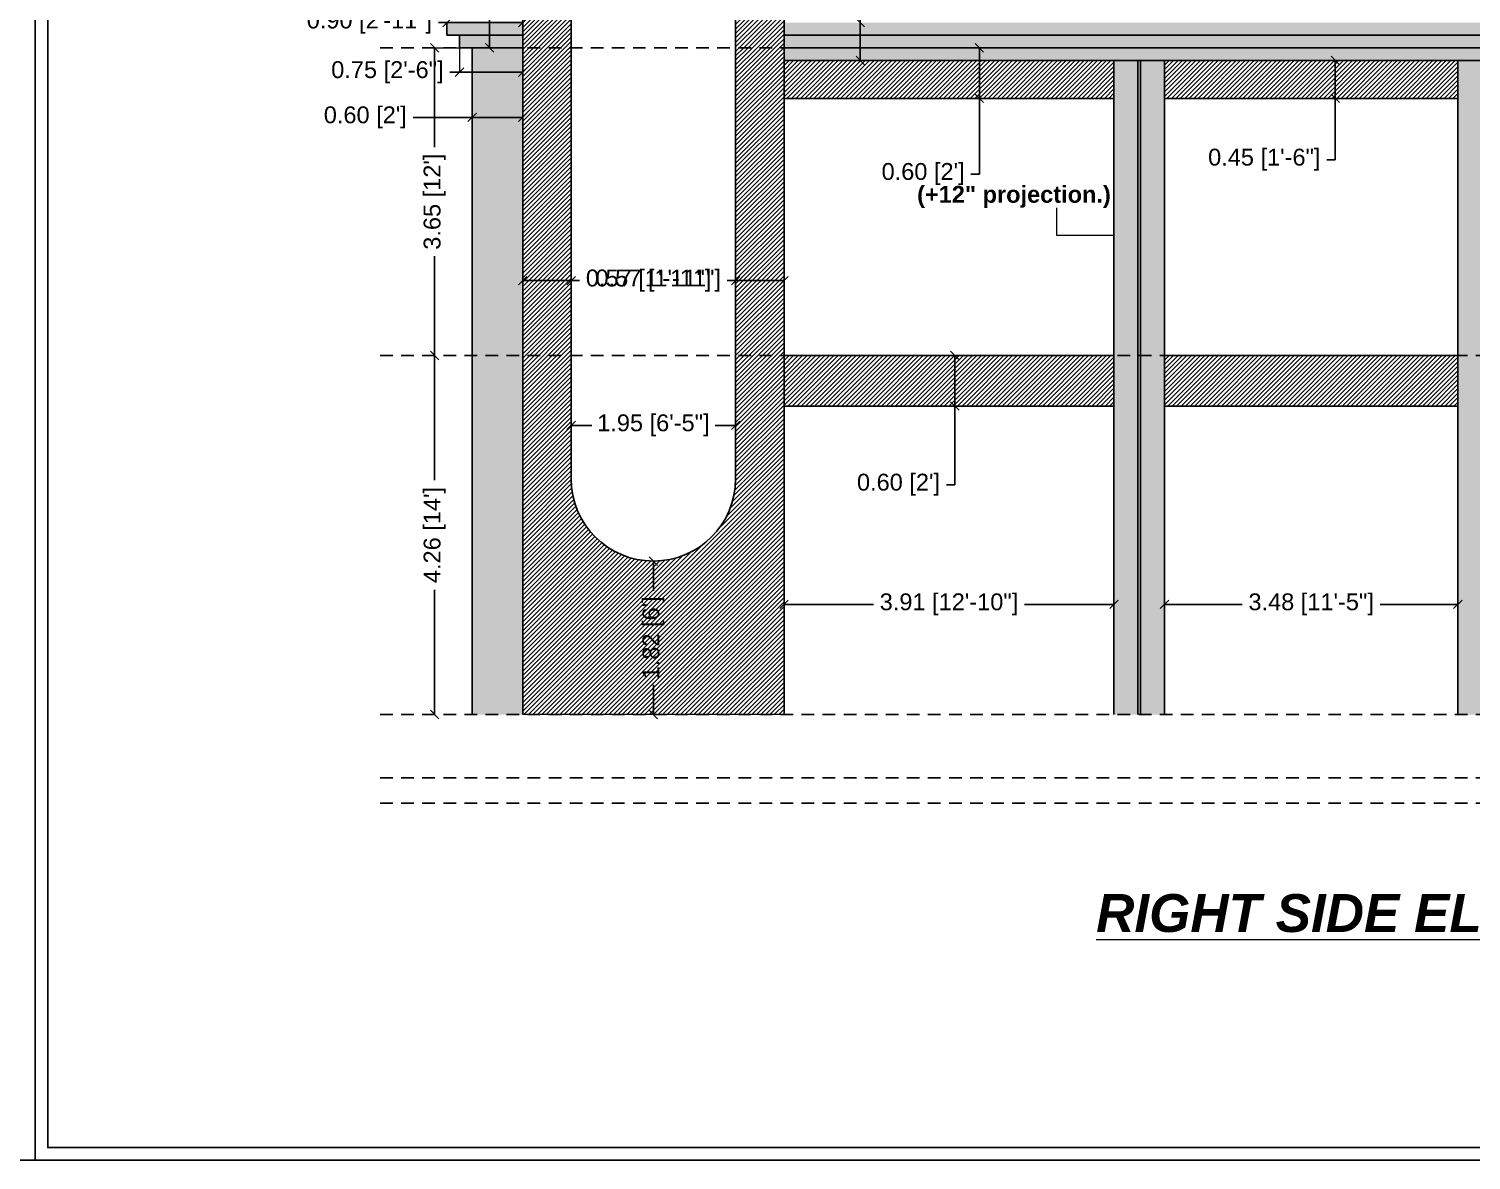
# Model space of a CAD drawing. Header units: metres. Extents: x 0 to 8495, y 0 to 3455.
# Drawn here: x 8361.38 to 8378.49, y 75.72 to 89.14 of the extents above; entities that cross this region are included whole.
import ezdxf

# ---------------------------------------------------------------- set-up
doc = ezdxf.new("R2010")
doc.units = ezdxf.units.M
doc.header["$MEASUREMENT"] = 0
doc.linetypes.add('DASHED', pattern=[0.75, 0.5, -0.25])
doc.layers.get('0').update_dxf_attribs({"lineweight": 18})
doc.layers.add('Columns', color=12, linetype='Continuous', lineweight=25)
doc.styles.add('Annotative', font='arial.ttf')
doc.dimstyles.get("Standard").update_dxf_attribs({"dimtxt": 0.2, "dimasz": 0.1, "dimexe": 0.08, "dimexo": 0.1125, "dimgap": 0.09, "dimtad": 0, "dimtoh": 1, "dimzin": 0, "dimdsep": 46, "dimtxsty": 'Annotative', "dimblk": 'OBLIQUE', "dimcen": 0.09, "dimse1": 1, "dimse2": 1, "dimclrt": 256, "dimadec": 0, "dimazin": 0, "dimtfac": 1, "dimtofl": 0, "dimtmove": 0, "dimatfit": 3, "dimldrblk": 'OBLIQUE', "dimfxl": 1, "dimtolj": 1, "dimtzin": 0, "dimarcsym": 0})

# ---------------------------------------------------------------- blocks, each defined once
blk = doc.blocks.new('_Oblique')
at = {"color": 0, "linetype": 'ByBlock', "lineweight": -2}
blk.add_line((-0.5, -0.5), (0.5, 0.5), dxfattribs=at)
blk = doc.blocks.new('*D446')
at = {"color": 0, "lineweight": -2, "transparency": 16777216}
for p, q in [((8366.849, 91.958), (8366.849, 91.084)), ((8366.849, 88.918), (8366.849, 89.793))]:
    blk.add_line(p, q, dxfattribs=at)
at = {"layer": 'Defpoints', "color": 0, "transparency": 16777216}
for p in [(8367.242, 91.958), (8366.849, 88.918), (8367.242, 88.918)]:
    blk.add_point(p, dxfattribs=at)
at = {"color": 0, "lineweight": -2, "transparency": 16777216, "xscale": 0.1, "yscale": 0.1, "zscale": 0.1}
for p, rotation in [((8366.849, 91.958), 90), ((8366.849, 88.918), 270)]:
    blk.add_blockref('_Oblique', p, dxfattribs=dict(at, rotation=rotation))
at = {"transparency": 16777216, "insert": (8366.849, 90.438), "char_height": 0.2, "attachment_point": 5, "rotation": 90, "style": 'Annotative'}
blk.add_mtext("\\A1;3.04 [10']", dxfattribs=at)
blk = doc.blocks.new('*D447')
at = {"color": 0, "lineweight": -2, "transparency": 16777216}
for p, q in [((8366.196, 88.918), (8366.196, 87.739)), ((8366.196, 85.268), (8366.196, 86.448))]:
    blk.add_line(p, q, dxfattribs=at)
at = {"layer": 'Defpoints', "color": 0, "transparency": 16777216}
for p in [(8367.242, 88.918), (8366.196, 85.268), (8367.242, 85.268)]:
    blk.add_point(p, dxfattribs=at)
at = {"color": 0, "lineweight": -2, "transparency": 16777216, "xscale": 0.1, "yscale": 0.1, "zscale": 0.1}
for p, rotation in [((8366.196, 88.918), 90), ((8366.196, 85.268), 270)]:
    blk.add_blockref('_Oblique', p, dxfattribs=dict(at, rotation=rotation))
at = {"transparency": 16777216, "insert": (8366.196, 87.093), "char_height": 0.2, "attachment_point": 5, "rotation": 90, "style": 'Annotative'}
blk.add_mtext("\\A1;3.65 [12']", dxfattribs=at)
blk = doc.blocks.new('*D448')
at = {"color": 0, "lineweight": -2, "transparency": 16777216}
for p, q in [((8366.196, 85.268), (8366.196, 83.788)), ((8366.196, 81.008), (8366.196, 82.489))]:
    blk.add_line(p, q, dxfattribs=at)
at = {"layer": 'Defpoints', "color": 0, "transparency": 16777216}
for p in [(8367.242, 85.268), (8366.196, 81.008), (8366.642, 81.008)]:
    blk.add_point(p, dxfattribs=at)
at = {"color": 0, "lineweight": -2, "transparency": 16777216, "xscale": 0.1, "yscale": 0.1, "zscale": 0.1}
for p, rotation in [((8366.196, 85.268), 90), ((8366.196, 81.008), 270)]:
    blk.add_blockref('_Oblique', p, dxfattribs=dict(at, rotation=rotation))
at = {"transparency": 16777216, "insert": (8366.196, 83.138), "char_height": 0.2, "attachment_point": 5, "rotation": 90, "style": 'Annotative'}
blk.add_mtext("\\A1;4.26 [14']", dxfattribs=at)
blk = doc.blocks.new('*D449')
at = {"color": 0, "lineweight": -2, "transparency": 16777216}
for p, q in [((8366.642, 88.093), (8365.942, 88.093)), ((8367.242, 88.093), (8366.642, 88.093))]:
    blk.add_line(p, q, dxfattribs=at)
at = {"layer": 'Defpoints', "color": 0, "transparency": 16777216}
for p in [(8366.642, 88.918), (8367.242, 88.918), (8366.642, 88.093)]:
    blk.add_point(p, dxfattribs=at)
at = {"color": 0, "lineweight": -2, "transparency": 16777216, "xscale": 0.1, "yscale": 0.1, "zscale": 0.1, "rotation": 180}
blk.add_blockref('_Oblique', (8366.642, 88.093), dxfattribs=at)
at = {"color": 0, "lineweight": -2, "transparency": 16777216, "xscale": 0.1, "yscale": 0.1, "zscale": 0.1}
blk.add_blockref('_Oblique', (8367.242, 88.093), dxfattribs=at)
at = {"transparency": 16777216, "insert": (8365.374, 88.093), "char_height": 0.2, "attachment_point": 5, "style": 'Annotative'}
blk.add_mtext("\\A1;0.60 [2']", dxfattribs=at)
blk = doc.blocks.new('*D450')
at = {"color": 0, "lineweight": -2, "transparency": 16777216}
for p, q in [((8366.492, 88.629), (8366.377, 88.629)), ((8367.242, 88.629), (8366.492, 88.629))]:
    blk.add_line(p, q, dxfattribs=at)
at = {"layer": 'Defpoints', "color": 0, "transparency": 16777216}
for p in [(8366.492, 88.918), (8367.242, 88.918), (8366.492, 88.629)]:
    blk.add_point(p, dxfattribs=at)
at = {"color": 0, "lineweight": -2, "transparency": 16777216, "xscale": 0.1, "yscale": 0.1, "zscale": 0.1, "rotation": 180}
blk.add_blockref('_Oblique', (8366.492, 88.629), dxfattribs=at)
at = {"color": 0, "lineweight": -2, "transparency": 16777216, "xscale": 0.1, "yscale": 0.1, "zscale": 0.1}
blk.add_blockref('_Oblique', (8367.242, 88.629), dxfattribs=at)
at = {"transparency": 16777216, "insert": (8365.636, 88.629), "char_height": 0.2, "attachment_point": 5, "style": 'Annotative'}
blk.add_mtext('\\A1;0.75 [2\'-6"]', dxfattribs=at)
blk = doc.blocks.new('*D451')
at = {"color": 0, "lineweight": -2, "transparency": 16777216}
for p, q in [((8366.342, 89.218), (8366.242, 89.218)), ((8367.242, 89.218), (8366.342, 89.218))]:
    blk.add_line(p, q, dxfattribs=at)
at = {"layer": 'Defpoints', "color": 0, "transparency": 16777216}
for p in [(8366.342, 89.218), (8366.342, 89.218), (8367.242, 89.218)]:
    blk.add_point(p, dxfattribs=at)
at = {"color": 0, "lineweight": -2, "transparency": 16777216, "xscale": 0.1, "yscale": 0.1, "zscale": 0.1, "rotation": 180}
blk.add_blockref('_Oblique', (8366.342, 89.218), dxfattribs=at)
at = {"color": 0, "lineweight": -2, "transparency": 16777216, "xscale": 0.1, "yscale": 0.1, "zscale": 0.1}
blk.add_blockref('_Oblique', (8367.242, 89.218), dxfattribs=at)
at = {"transparency": 16777216, "insert": (8365.423, 89.218), "char_height": 0.2, "attachment_point": 5, "style": 'Annotative'}
blk.add_mtext('\\A1;0.90 [2\'-11"]', dxfattribs=at)
blk = doc.blocks.new('*D452')
at = {"color": 0, "lineweight": -2, "transparency": 16777216}
for p, q in [((8368.792, 82.828), (8368.792, 82.477)), ((8368.792, 81.008), (8368.792, 81.36))]:
    blk.add_line(p, q, dxfattribs=at)
at = {"layer": 'Defpoints', "color": 0, "transparency": 16777216}
for p in [(8368.792, 82.828), (8368.792, 81.008), (8368.792, 81.008)]:
    blk.add_point(p, dxfattribs=at)
at = {"color": 0, "lineweight": -2, "transparency": 16777216, "xscale": 0.1, "yscale": 0.1, "zscale": 0.1}
for p, rotation in [((8368.792, 82.828), 90), ((8368.792, 81.008), 270)]:
    blk.add_blockref('_Oblique', p, dxfattribs=dict(at, rotation=rotation))
at = {"transparency": 16777216, "insert": (8368.792, 81.918), "char_height": 0.2, "attachment_point": 5, "rotation": 90, "style": 'Annotative'}
blk.add_mtext("\\A1;1.82 [6']", dxfattribs=at)
blk = doc.blocks.new('*D453')
at = {"color": 0, "lineweight": -2, "transparency": 16777216}
for p, q in [((8367.816, 84.439), (8368.06, 84.439)), ((8369.768, 84.439), (8369.524, 84.439))]:
    blk.add_line(p, q, dxfattribs=at)
at = {"layer": 'Defpoints', "color": 0, "transparency": 16777216}
for p in [(8369.768, 84.439), (8367.816, 83.805), (8369.768, 83.805)]:
    blk.add_point(p, dxfattribs=at)
at = {"color": 0, "lineweight": -2, "transparency": 16777216, "xscale": 0.1, "yscale": 0.1, "zscale": 0.1, "rotation": 180}
blk.add_blockref('_Oblique', (8367.816, 84.439), dxfattribs=at)
at = {"color": 0, "lineweight": -2, "transparency": 16777216, "xscale": 0.1, "yscale": 0.1, "zscale": 0.1}
blk.add_blockref('_Oblique', (8369.768, 84.439), dxfattribs=at)
at = {"transparency": 16777216, "insert": (8368.792, 84.439), "char_height": 0.2, "attachment_point": 5, "style": 'Annotative'}
blk.add_mtext('\\A1;1.95 [6\'-5"]', dxfattribs=at)
blk = doc.blocks.new('*D454')
at = {"color": 0, "lineweight": -2, "transparency": 16777216}
for p, q in [((8367.242, 86.157), (8367.816, 86.157)), ((8367.816, 86.157), (8367.916, 86.157))]:
    blk.add_line(p, q, dxfattribs=at)
at = {"layer": 'Defpoints', "color": 0, "transparency": 16777216}
for p in [(8367.816, 86.157), (8367.242, 85.268), (8367.816, 85.268)]:
    blk.add_point(p, dxfattribs=at)
at = {"color": 0, "lineweight": -2, "transparency": 16777216, "xscale": 0.1, "yscale": 0.1, "zscale": 0.1, "rotation": 180}
blk.add_blockref('_Oblique', (8367.242, 86.157), dxfattribs=at)
at = {"color": 0, "lineweight": -2, "transparency": 16777216, "xscale": 0.1, "yscale": 0.1, "zscale": 0.1}
blk.add_blockref('_Oblique', (8367.816, 86.157), dxfattribs=at)
at = {"transparency": 16777216, "insert": (8368.735, 86.157), "char_height": 0.2, "attachment_point": 5, "style": 'Annotative'}
blk.add_mtext('\\A1;0.57 [1\'-11"]', dxfattribs=at)
blk = doc.blocks.new('*D455')
at = {"color": 0, "lineweight": -2, "transparency": 16777216}
for p, q in [((8369.768, 86.157), (8369.668, 86.157)), ((8370.342, 86.157), (8369.768, 86.157))]:
    blk.add_line(p, q, dxfattribs=at)
at = {"layer": 'Defpoints', "color": 0, "transparency": 16777216}
for p in [(8369.768, 86.157), (8369.768, 85.268), (8370.342, 85.268)]:
    blk.add_point(p, dxfattribs=at)
at = {"color": 0, "lineweight": -2, "transparency": 16777216, "xscale": 0.1, "yscale": 0.1, "zscale": 0.1, "rotation": 180}
blk.add_blockref('_Oblique', (8369.768, 86.157), dxfattribs=at)
at = {"color": 0, "lineweight": -2, "transparency": 16777216, "xscale": 0.1, "yscale": 0.1, "zscale": 0.1}
blk.add_blockref('_Oblique', (8370.342, 86.157), dxfattribs=at)
at = {"transparency": 16777216, "insert": (8368.849, 86.157), "char_height": 0.2, "attachment_point": 5, "style": 'Annotative'}
blk.add_mtext('\\A1;0.57 [1\'-11"]', dxfattribs=at)
blk = doc.blocks.new('*D496')
at = {"color": 0, "lineweight": -2, "transparency": 16777216}
for p, q in [((8372.66, 88.918), (8372.66, 88.318)), ((8372.66, 88.318), (8372.66, 87.421)), ((8372.66, 87.421), (8372.56, 87.421))]:
    blk.add_line(p, q, dxfattribs=at)
at = {"layer": 'Defpoints', "color": 0, "transparency": 16777216}
for p in [(8370.342, 88.918), (8370.342, 88.318), (8372.66, 88.318)]:
    blk.add_point(p, dxfattribs=at)
at = {"color": 0, "lineweight": -2, "transparency": 16777216, "xscale": 0.1, "yscale": 0.1, "zscale": 0.1}
for p, rotation in [((8372.66, 88.918), 90), ((8372.66, 88.318), 270)]:
    blk.add_blockref('_Oblique', p, dxfattribs=dict(at, rotation=rotation))
at = {"transparency": 16777216, "insert": (8371.992, 87.421), "char_height": 0.2, "attachment_point": 5, "style": 'Annotative'}
blk.add_mtext("\\A1;0.60 [2']", dxfattribs=at)
blk = doc.blocks.new('*D497')
at = {"color": 0, "lineweight": -2, "transparency": 16777216}
for p, q in [((8376.882, 88.768), (8376.882, 88.318)), ((8376.882, 88.318), (8376.882, 87.591)), ((8376.882, 87.591), (8376.782, 87.591))]:
    blk.add_line(p, q, dxfattribs=at)
at = {"layer": 'Defpoints', "color": 0, "transparency": 16777216}
for p in [(8374.856, 88.768), (8374.856, 88.318), (8376.882, 88.318)]:
    blk.add_point(p, dxfattribs=at)
at = {"color": 0, "lineweight": -2, "transparency": 16777216, "xscale": 0.1, "yscale": 0.1, "zscale": 0.1}
for p, rotation in [((8376.882, 88.768), 90), ((8376.882, 88.318), 270)]:
    blk.add_blockref('_Oblique', p, dxfattribs=dict(at, rotation=rotation))
at = {"transparency": 16777216, "insert": (8376.04, 87.591), "char_height": 0.2, "attachment_point": 5, "style": 'Annotative'}
blk.add_mtext('\\A1;0.45 [1\'-6"]', dxfattribs=at)
blk = doc.blocks.new('*D498')
at = {"color": 0, "lineweight": -2, "transparency": 16777216}
for p, q in [((8372.368, 85.268), (8372.368, 84.668)), ((8372.368, 84.668), (8372.368, 83.735)), ((8372.368, 83.735), (8372.268, 83.735))]:
    blk.add_line(p, q, dxfattribs=at)
at = {"layer": 'Defpoints', "color": 0, "transparency": 16777216}
for p in [(8370.342, 85.268), (8370.342, 84.668), (8372.368, 84.668)]:
    blk.add_point(p, dxfattribs=at)
at = {"color": 0, "lineweight": -2, "transparency": 16777216, "xscale": 0.1, "yscale": 0.1, "zscale": 0.1}
for p, rotation in [((8372.368, 85.268), 90), ((8372.368, 84.668), 270)]:
    blk.add_blockref('_Oblique', p, dxfattribs=dict(at, rotation=rotation))
at = {"transparency": 16777216, "insert": (8371.7, 83.735), "char_height": 0.2, "attachment_point": 5, "style": 'Annotative'}
blk.add_mtext("\\A1;0.60 [2']", dxfattribs=at)
blk = doc.blocks.new('*D499')
at = {"color": 0, "lineweight": -2, "transparency": 16777216}
for p, q in [((8370.342, 82.315), (8371.402, 82.315)), ((8374.256, 82.315), (8373.196, 82.315))]:
    blk.add_line(p, q, dxfattribs=at)
at = {"layer": 'Defpoints', "color": 0, "transparency": 16777216}
for p in [(8374.256, 82.315), (8370.342, 81.008), (8374.256, 81.008)]:
    blk.add_point(p, dxfattribs=at)
at = {"color": 0, "lineweight": -2, "transparency": 16777216, "xscale": 0.1, "yscale": 0.1, "zscale": 0.1, "rotation": 180}
blk.add_blockref('_Oblique', (8370.342, 82.315), dxfattribs=at)
at = {"color": 0, "lineweight": -2, "transparency": 16777216, "xscale": 0.1, "yscale": 0.1, "zscale": 0.1}
blk.add_blockref('_Oblique', (8374.256, 82.315), dxfattribs=at)
at = {"transparency": 16777216, "insert": (8372.299, 82.315), "char_height": 0.2, "attachment_point": 5, "style": 'Annotative'}
blk.add_mtext('\\A1;3.91 [12\'-10"]', dxfattribs=at)
blk = doc.blocks.new('*D500')
at = {"color": 0, "lineweight": -2, "transparency": 16777216}
for p, q in [((8374.856, 82.315), (8375.777, 82.315)), ((8378.336, 82.315), (8377.415, 82.315))]:
    blk.add_line(p, q, dxfattribs=at)
at = {"layer": 'Defpoints', "color": 0, "transparency": 16777216}
for p in [(8378.336, 82.315), (8374.856, 81.008), (8378.336, 81.008)]:
    blk.add_point(p, dxfattribs=at)
at = {"color": 0, "lineweight": -2, "transparency": 16777216, "xscale": 0.1, "yscale": 0.1, "zscale": 0.1, "rotation": 180}
blk.add_blockref('_Oblique', (8374.856, 82.315), dxfattribs=at)
at = {"color": 0, "lineweight": -2, "transparency": 16777216, "xscale": 0.1, "yscale": 0.1, "zscale": 0.1}
blk.add_blockref('_Oblique', (8378.336, 82.315), dxfattribs=at)
at = {"transparency": 16777216, "insert": (8376.596, 82.315), "char_height": 0.2, "attachment_point": 5, "style": 'Annotative'}
blk.add_mtext('\\A1;3.48 [11\'-5"]', dxfattribs=at)
blk = doc.blocks.new('*D505')
at = {"color": 0, "lineweight": -2, "transparency": 16777216}
for p, q in [((8371.246, 89.218), (8371.246, 89.674)), ((8371.246, 89.674), (8371.346, 89.674)), ((8371.246, 88.768), (8371.246, 89.218))]:
    blk.add_line(p, q, dxfattribs=at)
at = {"layer": 'Defpoints', "color": 0, "transparency": 16777216}
for p in [(8370.342, 89.218), (8371.246, 89.218), (8370.342, 88.768)]:
    blk.add_point(p, dxfattribs=at)
at = {"color": 0, "lineweight": -2, "transparency": 16777216, "xscale": 0.1, "yscale": 0.1, "zscale": 0.1}
for p, rotation in [((8371.246, 89.218), 90), ((8371.246, 88.768), 270)]:
    blk.add_blockref('_Oblique', p, dxfattribs=dict(at, rotation=rotation))
at = {"transparency": 16777216, "insert": (8372.088, 89.674), "char_height": 0.2, "attachment_point": 5, "style": 'Annotative'}
blk.add_mtext('\\A1;0.45 [1\'-6"]', dxfattribs=at)

msp = doc.modelspace()

# ---------------------------------------------------------------- hatches: boundary and pattern name
h = msp.add_hatch()
h.set_pattern_fill('ANSI31', color=33, scale=0.3)
h.paths.add_polyline_path([(8367.816, 101.078), (8367.242, 101.078), (8367.242, 98.038), (8367.816, 98.038)])
h.paths.add_polyline_path([(8370.342, 101.078), (8369.768, 101.078), (8369.768, 98.038), (8370.342, 98.038)])
h.paths.add_polyline_path([(8370.342, 98.038), (8369.768, 98.038), (8369.768, 94.998), (8370.342, 94.998)])
h.paths.add_polyline_path([(8367.816, 98.038), (8367.242, 98.038), (8367.242, 94.998), (8367.816, 94.998)])
h.paths.add_polyline_path([(8367.816, 94.998), (8367.242, 94.998), (8367.242, 91.958), (8367.816, 91.958)])
h.paths.add_polyline_path([(8370.342, 94.998), (8369.768, 94.998), (8369.768, 91.958), (8370.342, 91.958)])
h.paths.add_polyline_path([(8370.342, 91.958), (8369.768, 91.958), (8369.768, 88.918), (8370.342, 88.918), (8370.342, 89.218)])
h.paths.add_polyline_path([(8367.816, 91.958), (8367.242, 91.958), (8367.242, 88.918), (8367.816, 88.918)])
h.paths.add_polyline_path([(8367.056, 99.237), (8367.056, 99.881), (8366.644, 99.881), (8366.644, 99.237)], flags=9)
h.paths.add_polyline_path([(8367.056, 96.197), (8367.056, 96.841), (8366.644, 96.841), (8366.644, 96.197)], flags=9)
h.paths.add_polyline_path([(8367.056, 93.157), (8367.056, 93.801), (8366.644, 93.801), (8366.644, 93.157)], flags=9)
h.paths.add_polyline_path([(8367.056, 90.117), (8367.056, 90.761), (8366.644, 90.761), (8366.644, 90.117)], flags=9)
h.paths.add_polyline_path([(8366.403, 86.771), (8366.403, 87.415), (8365.991, 87.415), (8365.991, 86.771)], flags=9)
h.paths.add_polyline_path([(8365.053, 87.886), (8365.697, 87.886), (8365.697, 88.298), (8365.053, 88.298)], flags=9)
h.paths.add_polyline_path([(8365.313, 88.421), (8365.957, 88.421), (8365.957, 88.833), (8365.313, 88.833)], flags=9)
h.paths.add_polyline_path([(8365.152, 89.011), (8365.796, 89.011), (8365.796, 89.423), (8365.152, 89.423)], flags=9)
h.paths.add_polyline_path([(8371.995, 96.858), (8372.639, 96.858), (8372.639, 97.27), (8371.995, 97.27)], flags=9)
h.paths.add_polyline_path([(8376.292, 96.858), (8376.936, 96.858), (8376.936, 97.27), (8376.292, 97.27)], flags=9)
h.paths.add_polyline_path([(8380.372, 96.858), (8381.016, 96.858), (8381.016, 97.27), (8380.372, 97.27)], flags=9)
h.paths.add_polyline_path([(8371.707, 96.232), (8372.351, 96.232), (8372.351, 96.645), (8371.707, 96.645)], flags=9)
h.paths.add_polyline_path([(8376.56, 96.232), (8377.203, 96.232), (8377.203, 96.645), (8376.56, 96.645)], flags=9)
h.paths.add_polyline_path([(8380.084, 96.232), (8380.728, 96.232), (8380.728, 96.645), (8380.084, 96.645)], flags=9)
h.paths.add_polyline_path([(8373.655, 96.858), (8374.298, 96.858), (8374.298, 97.27), (8373.655, 97.27)], flags=9)
h.paths.add_polyline_path([(8374.631, 96.858), (8375.274, 96.858), (8375.274, 97.27), (8374.631, 97.27)], flags=9)
h.paths.add_polyline_path([(8377.898, 96.858), (8378.541, 96.858), (8378.541, 97.27), (8377.898, 97.27)], flags=9)
h.paths.add_polyline_path([(8378.765, 96.858), (8379.409, 96.858), (8379.409, 97.27), (8378.765, 97.27)], flags=9)
h.paths.add_polyline_path([(8381.094, 95.742), (8381.737, 95.742), (8381.737, 96.154), (8381.094, 96.154)], flags=9)
h.paths.add_polyline_path([(8370.422, 96.858), (8371.065, 96.858), (8371.065, 97.27), (8370.422, 97.27)], flags=9)
h.paths.add_polyline_path([(8371.671, 87.214), (8372.315, 87.214), (8372.315, 87.626), (8371.671, 87.626)], flags=9)
h.paths.add_polyline_path([(8375.718, 87.384), (8376.362, 87.384), (8376.362, 87.796), (8375.718, 87.796)], flags=9)
h.paths.add_polyline_path([(8371.765, 89.467), (8372.409, 89.467), (8372.409, 89.879), (8371.765, 89.879)], flags=9)
h.paths.add_polyline_path([(8384.528, 87.711), (8386.927, 87.711), (8386.927, 88.124), (8384.528, 88.124)], flags=9)
h.paths.add_polyline_path([(8371.856, 86.967), (8374.254, 86.967), (8374.254, 87.379), (8371.856, 87.379)], flags=9)
h.paths.add_polyline_path([(8380.109, 85.87), (8381.226, 85.87), (8381.226, 86.619), (8380.109, 86.619)], flags=9)
h.paths.add_polyline_path([(8367.306, 103.252), (8368.742, 103.252), (8368.742, 103.665), (8367.306, 103.665)], flags=9)
h.paths.add_polyline_path([(8391.52, 99.419), (8392.956, 99.419), (8392.956, 99.831), (8391.52, 99.831)], flags=9)
h.paths.add_polyline_path([(8386.593, 99.419), (8388.03, 99.419), (8388.03, 99.831), (8386.593, 99.831)], flags=9)
h.paths.add_polyline_path([(8383.723, 99.419), (8385.159, 99.419), (8385.159, 99.831), (8383.723, 99.831)], flags=9)
h.paths.add_polyline_path([(8380.219, 99.419), (8381.655, 99.419), (8381.655, 99.831), (8380.219, 99.831)], flags=9)
h.paths.add_polyline_path([(8375.832, 99.419), (8377.268, 99.419), (8377.268, 99.831), (8375.832, 99.831)], flags=9)
h.paths.add_polyline_path([(8371.733, 99.481), (8373.169, 99.481), (8373.169, 99.893), (8371.733, 99.893)], flags=9)
h.paths.add_polyline_path([(8390.497, 100.53), (8391.934, 100.53), (8391.934, 100.942), (8390.497, 100.942)], flags=9)
h.paths.add_polyline_path([(8388.413, 100.468), (8389.849, 100.468), (8389.849, 100.88), (8388.413, 100.88)], flags=9)
h.paths.add_polyline_path([(8382.716, 100.505), (8384.152, 100.505), (8384.152, 100.917), (8382.716, 100.917)], flags=9)
h.paths.add_polyline_path([(8378.818, 100.505), (8380.254, 100.505), (8380.254, 100.917), (8378.818, 100.917)], flags=9)
h.paths.add_polyline_path([(8374.85, 100.455), (8376.286, 100.455), (8376.286, 100.867), (8374.85, 100.867)], flags=9)
h.paths.add_polyline_path([(8370.67, 100.555), (8372.106, 100.555), (8372.106, 100.967), (8370.67, 100.967)], flags=9)
h.paths.add_polyline_path([(8373.904, 78.175), (8387.401, 78.175), (8387.401, 79.102), (8373.904, 79.102)], flags=9)
h = msp.add_hatch()
h.set_pattern_fill('ANSI31', color=33, scale=0.3)
h.paths.add_polyline_path([(8367.816, 88.918), (8367.242, 88.918), (8367.242, 85.268), (8367.816, 85.268)])
h.paths.add_polyline_path([(8367.816, 85.268), (8367.242, 85.268), (8367.242, 81.008), (8370.342, 81.008), (8370.342, 85.268), (8369.768, 85.268), (8369.768, 83.805, -1), (8367.816, 83.805)])
h.paths.add_polyline_path([(8370.342, 88.918), (8369.768, 88.918), (8369.768, 85.268), (8370.342, 85.268)])
h = msp.add_hatch()
h.set_pattern_fill('ANSI31', color=33, scale=0.3)
h.paths.add_polyline_path([(8374.256, 88.768), (8370.342, 88.768), (8370.342, 88.318), (8374.256, 88.318)])
h.paths.add_polyline_path([(8378.336, 88.768), (8374.856, 88.768), (8374.856, 88.318), (8378.336, 88.318)])
h.paths.add_polyline_path([(8382.416, 88.768), (8378.936, 88.768), (8378.936, 88.318), (8382.416, 88.318)])
h.paths.add_polyline_path([(8385.728, 88.768), (8383.016, 88.768), (8383.016, 88.318), (8385.728, 88.318)])
h.paths.add_polyline_path([(8389.776, 88.768), (8388.976, 88.768), (8388.976, 88.318), (8389.776, 88.318)])
h.paths.add_polyline_path([(8388.446, 88.768), (8385.728, 88.768), (8385.728, 88.318), (8388.446, 88.318)])
h.paths.add_polyline_path([(8388.446, 85.268), (8383.016, 85.268), (8383.016, 84.668), (8388.446, 84.668)])
h.paths.add_polyline_path([(8389.776, 85.268), (8388.976, 85.268), (8388.976, 84.668), (8389.776, 84.668)])
h.paths.add_polyline_path([(8382.416, 85.268), (8378.936, 85.268), (8378.936, 84.668), (8382.416, 84.668)])
h.paths.add_polyline_path([(8378.336, 85.268), (8374.856, 85.268), (8374.856, 84.668), (8378.336, 84.668)])
h.paths.add_polyline_path([(8374.256, 85.268), (8370.342, 85.268), (8370.342, 84.668), (8374.256, 84.668)])
h = msp.add_hatch(color=252)
h.dxf.hatch_style = 1
h.paths.add_polyline_path([(8374.541, 88.768), (8374.256, 88.768), (8374.256, 85.268), (8374.541, 85.268)])
h.paths.add_polyline_path([(8374.856, 88.768), (8374.571, 88.768), (8374.571, 85.268), (8374.856, 85.268)])
h.paths.add_polyline_path([(8374.541, 85.268), (8374.256, 85.268), (8374.256, 81.008), (8374.541, 81.008)])
h.paths.add_polyline_path([(8374.856, 85.268), (8374.571, 85.268), (8374.571, 81.008), (8374.856, 81.008)])
h.paths.add_polyline_path([(8378.621, 88.768), (8378.336, 88.768), (8378.336, 85.268), (8378.621, 85.268)])
h.paths.add_polyline_path([(8378.936, 88.768), (8378.651, 88.768), (8378.651, 85.268), (8378.936, 85.268)])
h.paths.add_polyline_path([(8378.936, 85.268), (8378.651, 85.268), (8378.651, 81.008), (8378.936, 81.008)])
h.paths.add_polyline_path([(8378.621, 85.268), (8378.336, 85.268), (8378.336, 81.008), (8378.621, 81.008)])
h.paths.add_polyline_path([(8382.701, 85.268), (8382.416, 85.268), (8382.416, 81.008), (8382.701, 81.008)])
h.paths.add_polyline_path([(8383.016, 85.268), (8382.731, 85.268), (8382.731, 81.008), (8383.016, 81.008)])
h.paths.add_polyline_path([(8383.016, 88.768), (8382.731, 88.768), (8382.731, 85.268), (8383.016, 85.268)])
h.paths.add_polyline_path([(8382.701, 88.768), (8382.416, 88.768), (8382.416, 85.268), (8382.701, 85.268)])
h.paths.add_polyline_path([(8388.696, 88.768), (8388.446, 88.768), (8388.446, 85.268), (8388.696, 85.268)])
h.paths.add_polyline_path([(8388.976, 88.768), (8388.726, 88.768), (8388.726, 85.268), (8388.976, 85.268)])
h.paths.add_polyline_path([(8388.976, 85.268), (8388.726, 85.268), (8388.726, 81.008), (8388.976, 81.008)])
h.paths.add_polyline_path([(8388.696, 85.268), (8388.446, 85.268), (8388.446, 81.008), (8388.696, 81.008)])
h = msp.add_hatch(color=30)
h.dxf.hatch_style = 1
h.paths.add_polyline_path([(8374.571, 88.768), (8374.541, 88.768), (8374.541, 85.268), (8374.571, 85.268)])
h.paths.add_polyline_path([(8374.571, 85.268), (8374.541, 85.268), (8374.541, 81.008), (8374.571, 81.008)])
h.paths.add_polyline_path([(8378.651, 88.768), (8378.621, 88.768), (8378.621, 85.268), (8378.651, 85.268)])
h.paths.add_polyline_path([(8378.651, 85.268), (8378.621, 85.268), (8378.621, 81.008), (8378.651, 81.008)])
h.paths.add_polyline_path([(8382.731, 88.768), (8382.701, 88.768), (8382.701, 85.268), (8382.731, 85.268)])
h.paths.add_polyline_path([(8382.731, 85.268), (8382.701, 85.268), (8382.701, 81.008), (8382.731, 81.008)])
h.paths.add_polyline_path([(8388.726, 88.768), (8388.696, 88.768), (8388.696, 85.268), (8388.726, 85.268)])
h.paths.add_polyline_path([(8388.726, 85.268), (8388.696, 85.268), (8388.696, 81.008), (8388.726, 81.008)])
at = {"layer": 'Columns'}
h = msp.add_hatch(color=116, dxfattribs=at)
h.dxf.hatch_style = 1
h.paths.add_polyline_path([(8367.242, 85.268), (8366.642, 85.268), (8366.642, 81.008), (8367.242, 81.008)])
h.paths.add_polyline_path([(8367.242, 88.918), (8366.642, 88.918), (8366.642, 85.268), (8367.242, 85.268)])
h.paths.add_polyline_path([(8367.242, 89.068), (8366.492, 89.068), (8366.492, 88.918), (8367.242, 88.918)])
h.paths.add_polyline_path([(8367.242, 89.218), (8366.342, 89.218), (8366.342, 89.068), (8367.242, 89.068)])
h.paths.add_polyline_path([(8389.776, 88.918), (8389.626, 88.918), (8370.342, 88.918), (8370.342, 88.768), (8389.776, 88.768)])
h.paths.add_polyline_path([(8389.626, 89.068), (8389.476, 89.068), (8370.342, 89.068), (8370.342, 88.918), (8389.626, 88.918)])
h.paths.add_polyline_path([(8389.476, 89.218), (8370.342, 89.218), (8370.342, 89.068), (8389.476, 89.068)])
h.paths.add_polyline_path([(8393.904, 89.068), (8389.626, 89.068), (8389.626, 88.918), (8389.776, 88.918), (8393.904, 88.918)])
h.paths.add_polyline_path([(8393.904, 89.218), (8389.476, 89.218), (8389.476, 89.068), (8389.626, 89.068), (8393.904, 89.068)])
h.paths.add_polyline_path([(8393.904, 88.918), (8389.776, 88.918), (8389.776, 88.768), (8389.776, 85.268), (8393.904, 85.268)])
h.paths.add_polyline_path([(8393.904, 85.268), (8389.776, 85.268), (8389.776, 81.008), (8393.904, 81.008)])

# ---------------------------------------------------------------- linework, layer by layer
for p, q in [((8366.196, 88.918), (8366.492, 88.918)), ((8366.492, 88.918), (8366.492, 88.629))]:
    msp.add_line(p, q)
at = {"color": 1}
for p, q in [((8373.577, 86.691), (8373.577, 87.018)), ((8374.256, 86.691), (8373.577, 86.691))]:
    msp.add_line(p, q, dxfattribs=at)
msp.add_lwpolyline([(8367.242, 103.808), (8370.342, 103.808), (8370.342, 81.008), (8367.242, 81.008)], close=True, dxfattribs=at)
at = {"layer": 'Columns', "color": 1}
for p, q in [((8367.816, 83.805), (8367.816, 102.232)), ((8369.768, 83.805), (8369.768, 102.232)), ((8366.342, 89.068), (8366.342, 89.218)), ((8367.242, 89.218), (8367.242, 81.008)), ((8370.342, 89.218), (8370.342, 88.768)), ((8367.242, 89.068), (8366.342, 89.068)), ((8366.492, 88.918), (8366.492, 89.068)), ((8389.476, 89.068), (8370.342, 89.068)), ((8367.242, 88.918), (8366.492, 88.918)), ((8366.642, 81.008), (8366.642, 88.918)), ((8370.342, 88.918), (8389.626, 88.918)), ((8389.776, 88.768), (8370.342, 88.768)), ((8374.256, 88.768), (8374.856, 88.768))]:
    msp.add_line(p, q, dxfattribs=at)
at = {"layer": 'Columns', "color": 251}
for p, q in [((8367.242, 81.008), (8367.242, 98.038)), ((8370.342, 81.008), (8370.342, 98.038))]:
    msp.add_line(p, q, dxfattribs=at)
at = {"layer": 'Columns', "color": 6, "linetype": 'DASHED', "ltscale": 0.3}
for p, q in [((8365.55, 88.918), (8395.02, 88.918)), ((8365.55, 85.268), (8395.02, 85.268)), ((8365.55, 81.008), (8395.02, 81.008)), ((8365.55, 80.258), (8395.02, 80.258)), ((8365.55, 79.958), (8395.02, 79.958))]:
    msp.add_line(p, q, dxfattribs=at)
at = {"layer": 'Columns', "color": 116}
for p, q in [((8374.256, 81.008), (8374.256, 88.768)), ((8374.856, 81.008), (8374.856, 88.768)), ((8378.336, 81.008), (8378.336, 88.768))]:
    msp.add_line(p, q, dxfattribs=at)
at = {"layer": 'Columns', "color": 30}
for p, q in [((8374.541, 88.768), (8374.541, 81.008)), ((8374.571, 88.768), (8374.571, 81.008))]:
    msp.add_line(p, q, dxfattribs=at)
at = {"layer": 'Columns', "color": 47, "true_color": 0x866a46}
for p, q in [((8370.342, 88.318), (8374.256, 88.318)), ((8374.856, 88.318), (8378.336, 88.318)), ((8370.342, 85.268), (8374.256, 85.268)), ((8374.856, 85.268), (8378.336, 85.268)), ((8370.342, 84.668), (8374.256, 84.668)), ((8374.856, 84.668), (8378.336, 84.668))]:
    msp.add_line(p, q, dxfattribs=at)
at = {"layer": 'Columns', "color": 250}
for points in [[(8306.392, 107.706), (8361.457, 107.706), (8361.457, 75.721), (8306.392, 75.721)], [(8361.457, 107.706), (8398.348, 107.706), (8398.348, 75.721), (8361.457, 75.721)], [(8361.607, 107.556), (8398.198, 107.556), (8398.198, 75.871), (8361.607, 75.871)]]:
    msp.add_lwpolyline(points, close=True, dxfattribs=at)
at = {"layer": 'Columns', "color": 1}
msp.add_arc((8368.792, 83.805), 0.976, 180, 0, dxfattribs=at)

# ---------------------------------------------------------------- texts
at = {"attachment_point": 1, "style": 'Annotative'}
for s, width, heights, insert, char_height in [('{\\fArial|b1|i0|c0|p34;\\C1;(+12" projection.)}', 2.87767, [-0.262], (8371.921, 87.28), 0.2), ('{\\fArial|b1|i1|c0|p34;\\L\\C143;RIGHT SIDE ELEVATION WORKING DETAIL.}', 21.24167, [-0.548], (8374.045, 78.878), 0.45)]:
    msp.add_mtext_dynamic_manual_height_columns(s, width=width, gutter_width=1, heights=heights, dxfattribs=dict(at, insert=insert, char_height=char_height))

# ---------------------------------------------------------------- dimensions: what is measured, and where the dimension line sits
for base, p1, p2, picture, middle in [((8366.849, 88.918), (8367.242, 91.958), (8367.242, 88.918), '*D446', (8366.849, 90.438)), ((8366.196, 85.268), (8367.242, 88.918), (8367.242, 85.268), '*D447', (8366.196, 87.093)), ((8366.196, 81.008), (8367.242, 85.268), (8366.642, 81.008), '*D448', (8366.196, 83.138)), ((8368.792, 81.008), (8368.792, 82.828), (8368.792, 81.008), '*D452', (8368.792, 81.918))]:
    dim = msp.add_linear_dim(base=base, p1=p1, p2=p2, angle=90, dimstyle='Standard')
    dim.commit()
    dim.dimension.update_dxf_attribs({"geometry": picture, "text_midpoint": middle})
for base, p1, p2, picture, middle in [((8371.246, 89.218), (8370.342, 88.768), (8370.342, 89.218), '*D505', (8372.088, 89.674)), ((8372.66, 88.318), (8370.342, 88.918), (8370.342, 88.318), '*D496', (8371.992, 87.421)), ((8376.882, 88.318), (8374.856, 88.768), (8374.856, 88.318), '*D497', (8376.04, 87.591)), ((8372.368, 84.668), (8370.342, 85.268), (8370.342, 84.668), '*D498', (8371.7, 83.735))]:
    dim = msp.add_linear_dim(base=base, p1=p1, p2=p2, angle=90, dimstyle='Standard')
    dim.commit()
    dim.dimension.update_dxf_attribs({"geometry": picture, "text_midpoint": middle, "dimtype": 160})
for base, p1, p2, picture, middle in [((8366.342, 89.218), (8367.242, 89.218), (8366.342, 89.218), '*D451', (8365.423, 89.218)), ((8366.642, 88.093), (8367.242, 88.918), (8366.642, 88.918), '*D449', (8365.374, 88.093)), ((8366.492, 88.629), (8367.242, 88.918), (8366.492, 88.918), '*D450', (8365.636, 88.629))]:
    dim = msp.add_linear_dim(base=base, p1=p1, p2=p2, dimstyle='Standard')
    dim.commit()
    dim.dimension.update_dxf_attribs({"geometry": picture, "text_midpoint": middle, "dimtype": 160})
for base, p1, p2, picture, middle in [((8367.816, 86.157), (8367.242, 85.268), (8367.816, 85.268), '*D454', (8368.735, 86.157)), ((8369.768, 86.157), (8370.342, 85.268), (8369.768, 85.268), '*D455', (8368.849, 86.157)), ((8369.768, 84.439), (8367.816, 83.805), (8369.768, 83.805), '*D453', (8368.792, 84.439)), ((8374.256, 82.315), (8370.342, 81.008), (8374.256, 81.008), '*D499', (8372.299, 82.315)), ((8378.336, 82.315), (8374.856, 81.008), (8378.336, 81.008), '*D500', (8376.596, 82.315))]:
    dim = msp.add_linear_dim(base=base, p1=p1, p2=p2, dimstyle='Standard')
    dim.commit()
    dim.dimension.update_dxf_attribs({"geometry": picture, "text_midpoint": middle})

doc.saveas('drawing.dxf')
